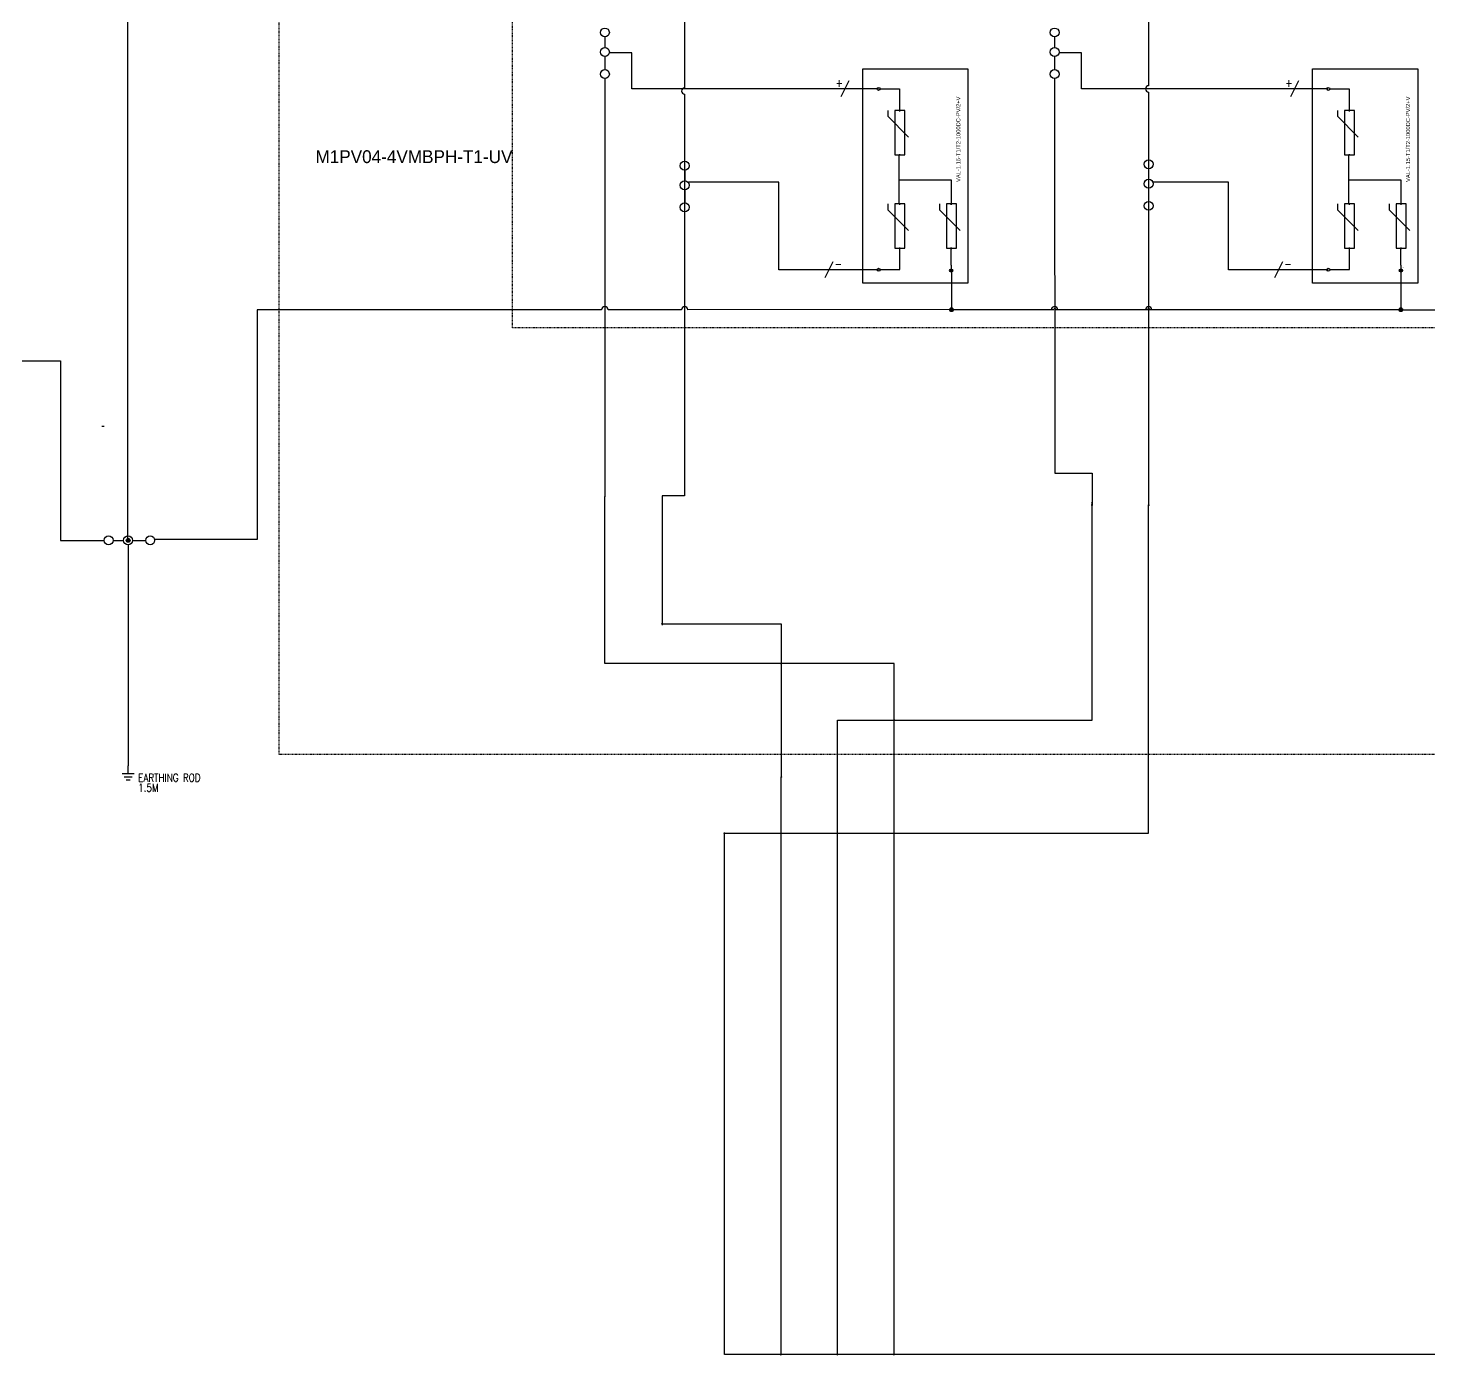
# Model space of a CAD drawing. Header units: inches. Extents: x -2552 to -899, y -1843 to 326.
# Drawn here: x -1662.6 to -1436.4, y -235.9 to -21.5 of the extents above; entities that cross this region are included whole.
import ezdxf
from ezdxf.enums import TextEntityAlignment as Align

# ---------------------------------------------------------------- set-up
doc = ezdxf.new("R2010")
doc.units = ezdxf.units.IN
doc.header["$MEASUREMENT"] = 0
doc.linetypes.add('HIDDEN2', pattern=[0.1875, 0.125, -0.0625])
for name, color, linetype in [('DESC', 1, 'Continuous'), ('GRN_12AWG', 3, 'Continuous'), ('GRY_20AWG', 9, 'Continuous'), ('LOCBOX', 92, 'HIDDEN2'), ('MISC', 2, 'Continuous'), ('RED_10AWG', 1, 'Continuous'), ('RED_12AWG', 1, 'Continuous'), ('SYMS', 7, 'Continuous'), ('TAGS', 51, 'Continuous'), ('WHT_12AWG', 7, 'Continuous')]:
    doc.layers.add(name, color=color, linetype=linetype)
doc.styles.add('WD', font='romans.shx')
doc.styles.add('WD_IEC', font='isocp2.shx', dxfattribs={"width": 0.9, "height": 4})

# ---------------------------------------------------------------- blocks, each defined once
blk = doc.blocks.new('HT0_02')
blk.add_circle((0, 0), 0.0699)
at = {"style": 'WD', "flags": 1}
for tag, p in [('X4TERM01', (-0.07, 0)), ('X2TERM01', (0, 0.07)), ('X1TERM01', (0.07, 0)), ('X8TERM01', (0, -0.07))]:
    blk.add_attdef(tag, p, '', height=0.01, dxfattribs=at)
blk = doc.blocks.new('HGND4')
for p, q in [((0, 0), (10, 0)), ((10, -3.8), (10, 3.8)), ((11.2, -2.5), (11.2, 2.5)), ((12.5, -1.2), (12.5, 1.2))]:
    blk.add_line(p, q)
blk.add_circle((10, 0), 5)
at = {"style": 'WD_IEC'}
for tag, p in [('TAG1', (2.5, 4.6)), ('INST', (2.5, 11.6)), ('LOC', (2.5, 8.1))]:
    blk.add_attdef(tag, text='', height=2.5, dxfattribs=at).set_placement(p, align=Align.RIGHT)
at = {"style": 'WD_IEC', "flags": 1}
blk.add_attdef('X4TERM01', (0, 0), '', height=0.32, dxfattribs=at)
blk = doc.blocks.new('VT0_05')
blk.add_lwpolyline([(0.08, -0.06), (0, 0.08), (-0.08, -0.06)], close=True)
at = {"style": 'WD', "flags": 1}
for tag, p in [('X4TERM01', (-0.05, 0)), ('X2TERM01', (0, 0.08)), ('X1TERM01', (0.05, 0)), ('X8TERM01', (0, -0.06))]:
    blk.add_attdef(tag, p, '', height=0.01, dxfattribs=at)
blk = doc.blocks.new('Lightening Surge Arrestor')
at = {"color": 5}
for p, q in [((0.502, 2.919), (0.502, 2.827)), ((0.502, 2.827), (0.826, 2.503)), ((0.502, 1.459), (0.502, 1.367)), ((0.502, 1.367), (0.826, 1.043)), ((1.308, 1.459), (1.308, 1.367)), ((1.308, 1.367), (1.632, 1.043))]:
    blk.add_line(p, q, dxfattribs=at)
for points in [[(0.112, 3.569), (1.754, 3.569), (1.754, 0.222), (0.112, 0.222)], [(0.768, 2.919), (0.611, 2.919), (0.611, 2.225), (0.768, 2.225)], [(0.768, 1.459), (0.611, 1.459), (0.611, 0.765), (0.768, 0.765)], [(1.574, 1.459), (1.417, 1.459), (1.417, 0.765), (1.574, 0.765)]]:
    blk.add_lwpolyline(points, close=True, dxfattribs=at)
at = {"layer": 'GRY_20AWG'}
blk.add_line((1.492, 0.502), (1.492, 0.468), dxfattribs=at)
at = {"layer": 'RED_12AWG'}
for p, q in [((0.382, 3.255), (0.686, 3.255)), ((0.686, 3.255), (0.686, 2.926)), ((0.69, 2.919), (0.684, 2.919)), ((0.681, 1.459), (0.681, 2.226)), ((0.681, 1.835), (1.492, 1.835)), ((1.492, 1.835), (1.492, 1.466)), ((0.69, 1.459), (0.681, 1.459)), ((0.69, 0.435), (0.69, 0.766)), ((1.492, 0.502), (1.492, 0.757)), ((0.381, 0.435), (0.69, 0.435))]:
    blk.add_line(p, q, dxfattribs=at)
at = {"layer": 'SYMS'}
for name, p, xscale, yscale, zscale in [('HT0_02', (0.358, 3.255), 0.3314421991292846, 0.3314421991292846, 0.3314421991292846), ('VT0_05', (0.686, 2.918), 0.1052161047490845, 0.1052161047490845, 0.1052161047490845), ('VT0_05', (0.686, 1.458), 0.1052161047490845, 0.1052161047490845, 0.1052161047490845), ('HT0_02', (0.69, 1.459), 0.01504368401050088, 0.01504368401050088, 0.01504368401050088), ('VT0_05', (1.492, 1.458), 0.1052161047490845, 0.1052161047490845, 0.1052161047490845), ('HT0_02', (0.358, 0.429), 0.3314421991292846, 0.3314421991292846, 0.3314421991292846)]:
    blk.add_blockref(name, p, dxfattribs=dict(at, xscale=xscale, yscale=yscale, zscale=zscale))
at = {"layer": 'SYMS', "xscale": -0.1052161047490845, "yscale": 0.1052161047490845, "zscale": 0.1052161047490845, "rotation": 180}
for p in [(0.686, 2.226), (0.686, 0.766), (1.492, 0.766)]:
    blk.add_blockref('VT0_05', p, dxfattribs=at)
at = {"layer": 'SYMS'}
ref = blk.add_blockref('HGND4', (1.492, 0.468), dxfattribs=dict(at, xscale=0.005, yscale=0.005, zscale=0.005, rotation=270))
ref.add_attrib('TAG1', 'PE', dxfattribs={"layer": 'TAGS', "height": 0.0125, "rotation": 270, "style": 'WD_IEC'}).set_placement((1.515, 0.455), align=Align.RIGHT)
at = {"color": 5, "insert": (1.57, 1.801), "char_height": 0.065, "attachment_point": 1, "rotation": 90}
blk.add_mtext_dynamic_manual_height_columns('VAL-1.15-T1/T2-1000DC-PV/2+V', width=1.87491, gutter_width=0.325, heights=[0], dxfattribs=at)
for tag, p in [('+', (0.447, 3.312)), ('-', (0.457, 0.49))]:
    blk.add_attdef(tag, p, '', height=0.065)
at = {"color": 5}
blk.add_attdef('VAL-1.15-T1/T2-1000DC-PV/2+V', (1.651, 1.798), '', height=0.065, rotation=90, dxfattribs=at)
blk = doc.blocks.new('VT0_02')
blk.add_circle((0, 0), 0.0699)
at = {"style": 'WD', "flags": 1}
for tag, p in [('X4TERM01', (-0.07, 0)), ('X2TERM01', (0, 0.07)), ('X1TERM01', (0.07, 0)), ('X8TERM01', (0, -0.07))]:
    blk.add_attdef(tag, p, '', height=0.01, dxfattribs=at)
blk = doc.blocks.new('HW01')
for p, q in [((0.062, 0.125), (-0.062, -0.125)), ((0.031, 0), (-0.031, 0))]:
    blk.add_line(p, q)
at = {"style": 'WD', "width": 0.7, "flags": 1}
for tag, p in [('INST', (0, 0.357)), ('LOC', (0, 0.188)), ('XREF', (0, -0.3)), ('DESC1', (0, -0.456)), ('DESC2', (0, -0.613))]:
    blk.add_attdef(tag, text='', height=0.125, dxfattribs=at).set_placement(p, align=Align.CENTER)
at = {"style": 'WD', "width": 0.8}
blk.add_attdef('TAG1', text='', height=0.125, dxfattribs=at).set_placement((-0.031, 0.031), align=Align.RIGHT)
at = {"style": 'WD', "flags": 1}
for tag, p in [('X4TERM01', (-0.031, 0)), ('X1TERM01', (0.031, 0))]:
    blk.add_attdef(tag, p, '', height=0.0125, dxfattribs=at)
at = {"linetype": 'Continuous', "style": 'WD', "flags": 9}
blk.add_attdef('ASSYCODE', text='', height=0.01, dxfattribs=at).set_placement((0.029, 0.042), align=Align.CENTER)
at = {"style": 'WD'}
for tag, p in [('X2LINK', (0, 0.125)), ('X8LINK', (0, -0.125))]:
    blk.add_attdef(tag, p, '', height=0.01, dxfattribs=at)
at = {"style": 'WD', "flags": 9}
blk.add_attdef('FAMILY', text='', height=0.01, dxfattribs=at).set_placement((0.023, 0.118), align=Align.CENTER)
at = {"style": 'WD', "width": 0.8}
blk.add_attdef('RATING1', (0.094, 0.031), '', height=0.125, dxfattribs=at)
at = {"style": 'WD', "width": 0.8, "flags": 1}
blk.add_attdef('MFG', text='', height=0.0938, dxfattribs=at).set_placement((-0.125, -0.031), align=Align.TOP_RIGHT)
blk.add_attdef('CAT', text='', height=0.0938, dxfattribs=at).set_placement((0.031, -0.031), align=Align.TOP_LEFT)
blk = doc.blocks.new('VGND2')
for p, q in [((0, -0.125), (0, 0)), ((0.09375, -0.125), (-0.09375, -0.125)), ((-0.0625, -0.171875), (0.0625, -0.171875)), ((-0.03125, -0.21875), (0.03125, -0.21875))]:
    blk.add_line(p, q)
at = {"style": 'WD', "flags": 1}
for tag in ['ASSYCODE', 'X2TERM01', 'CAT', 'FAMILY', 'MFG']:
    blk.add_attdef(tag, (0, 0), '', height=0.01, dxfattribs=at)
at = {"style": 'WD', "width": 0.8}
for tag, p in [('INST', (0.15625, 0.125)), ('LOC', (0.15625, -0.03125)), ('TAG1', (0.15625, -0.1875)), ('DESC1', (0.15625, -0.34375)), ('DESC2', (0.15625, -0.5))]:
    blk.add_attdef(tag, text='', height=0.125, dxfattribs=at).set_placement(p, align=Align.MIDDLE_LEFT)
blk = doc.blocks.new('WDDOT')
for radius in [0.03, 0.0187, 0.00929]:
    blk.add_circle((0, 0), radius)

msp = doc.modelspace()

# ---------------------------------------------------------------- linework, layer by layer
at = {"layer": 'GRN_12AWG', "lineweight": 30}
for p, q in [((-1646.52729, -104.27802), (-1646.52729, -10.77312)), ((-1513.52336, -60.82252), (-1513.52336, -67.0085)), ((-1440.96882, -60.69326), (-1440.96882, -67.1389)), ((-1570.01672, -67.02046), (-1625.65249, -67.02046)), ((-1625.65249, -67.02046), (-1625.65249, -104.13166)), ((-1557.13359, -67.02046), (-1568.98267, -67.02046)), ((-1513.52336, -67.0085), (-1556.09954, -67.02046)), ((-1513.52336, -67.0085), (-1497.01442, -67.0085)), ((-1496.6964, -67.0085), (-1481.84812, -67.0085)), ((-1481.5301, -67.0085), (-1440.88989, -67.0085)), ((-1440.96882, -67.02046), (-1429.58785, -67.02046)), ((-1752.06203, -75.26422), (-1657.40104, -75.26422)), ((-1657.40104, -75.26422), (-1657.40104, -104.27802)), ((-1657.40104, -104.27802), (-1650.36169, -104.27802)), ((-1648.91656, -104.27802), (-1647.20403, -104.27802)), ((-1646.48146, -104.27802), (-1646.52729, -104.27802)), ((-1646.47049, -105.00058), (-1646.47049, -140.6726)), ((-1645.7589, -104.27802), (-1645.7589, -104.27802)), ((-1645.7589, -104.27802), (-1643.64181, -104.27802)), ((-1625.65249, -104.13166), (-1642.19668, -104.13166))]:
    msp.add_line(p, q, dxfattribs=at)
for centre, radius in [((-1569.4997, -67.02046), 0.51702), ((-1556.61656, -67.02046), 0.51702), ((-1496.85541, -67.0085), 0.15901), ((-1481.68911, -67.0085), 0.15901)]:
    msp.add_arc(centre, radius, 0, 180, dxfattribs=at)
at = {"layer": 'GRY_20AWG', "lineweight": 30}
msp.add_line((-1650.72135, -85.85659), (-1650.36169, -85.85659), dxfattribs=at)
for centre, start, end in [((-1556.61656, -31.69835), 90, 270), ((-1569.4997, -67.02046), 0, 180), ((-1496.88026, -67.02046), 0, 180), ((-1481.68911, -67.02046), 0, 180)]:
    msp.add_arc(centre, 0.51702, start, end, dxfattribs=at)
at = {"layer": 'LOCBOX', "color": 5, "lineweight": 30}
msp.add_lwpolyline([(-1622.11072, 124.35461), (-1339.07277, 124.35461), (-1339.07277, -138.8906), (-1622.11072, -138.8906)], close=True, dxfattribs=at)
at = {"layer": 'LOCBOX', "color": 1, "lineweight": 30}
msp.add_lwpolyline([(-1584.41508, -17.95565), (-1356.838, -17.95565), (-1356.838, -69.95847), (-1584.41508, -69.95847)], close=True, dxfattribs=at)
at = {"layer": 'RED_10AWG', "lineweight": 30}
for p, q in [((-1481.68911, 101.8797), (-1481.68911, -29.6854)), ((-1556.61656, 101.53683), (-1556.61656, -30.02828)), ((-1569.4997, -22.96552), (-1569.4997, -24.67805)), ((-1496.88026, -22.96552), (-1496.88026, -24.67805)), ((-1569.4997, -26.12318), (-1569.4997, -28.24028)), ((-1565.14416, -25.53879), (-1568.77713, -25.53879)), ((-1565.14416, -31.35548), (-1565.14416, -25.53879)), ((-1496.88026, -26.12318), (-1496.88026, -28.24028)), ((-1492.52472, -25.53879), (-1496.15769, -25.53879)), ((-1492.52472, -31.35548), (-1492.52472, -25.53879)), ((-1569.4997, -29.6854), (-1569.50513, -97.22178)), ((-1531.07412, -31.35548), (-1565.14416, -31.35548)), ((-1556.61656, -30.02828), (-1556.61656, -31.18133)), ((-1525.29839, -31.35548), (-1530.42784, -31.35548)), ((-1496.88026, -29.6854), (-1496.83792, -93.28272)), ((-1458.45468, -31.35548), (-1492.52472, -31.35548)), ((-1481.68911, -29.6854), (-1481.68911, -30.83846)), ((-1452.67895, -31.35548), (-1457.8084, -31.35548)), ((-1556.61656, -32.21538), (-1556.61656, -93.72575)), ((-1481.68911, -31.8725), (-1481.68911, -98.71552)), ((-1556.60671, -44.48771), (-1556.60671, -46.20025)), ((-1481.68911, -44.24635), (-1481.68911, -45.95888)), ((-1541.39289, -46.42805), (-1556.01544, -46.42805)), ((-1541.39289, -60.57535), (-1541.39289, -46.42805)), ((-1481.68911, -47.40401), (-1481.68911, -49.5211)), ((-1468.77345, -46.42805), (-1480.96654, -46.42805)), ((-1468.77345, -60.57535), (-1468.77345, -46.42805)), ((-1556.60671, -47.64538), (-1556.60671, -49.76247)), ((-1533.66878, -60.57535), (-1541.39289, -60.57535)), ((-1525.29839, -60.57535), (-1533.0225, -60.57535)), ((-1461.04934, -60.57535), (-1468.77345, -60.57535)), ((-1452.67895, -60.57535), (-1460.40306, -60.57535)), ((-1556.61656, -93.72575), (-1556.61656, -97.10519)), ((-1496.83792, -93.28272), (-1496.83792, -93.4192)), ((-1496.83792, -93.4192), (-1490.82826, -93.4192)), ((-1490.82826, -93.4192), (-1490.82826, -98.5891)), ((-1569.50513, -124.1838), (-1569.50513, -97.18914)), ((-1556.61656, -97.10519), (-1560.25415, -97.10519)), ((-1560.25415, -97.10519), (-1560.25415, -117.97219)), ((-1490.8318, -133.3188), (-1490.8318, -98.19832)), ((-1481.69371, -151.5888), (-1481.69371, -98.60171)), ((-1560.25415, -117.75125), (-1541.0039, -117.75125)), ((-1541.0039, -117.75125), (-1541.0039, -124.0838)), ((-1522.78118, -124.1838), (-1569.50513, -124.1838)), ((-1541.0039, -124.2838), (-1541.0039, -142.51126)), ((-1522.78118, -152.76995), (-1522.78118, -124.1838)), ((-1531.91618, -152.76995), (-1531.91618, -133.3188)), ((-1531.91618, -133.3188), (-1522.88118, -133.3188)), ((-1522.68118, -133.3188), (-1490.8318, -133.3188)), ((-1541.05118, -152.76995), (-1541.05118, -142.4538)), ((-1550.18618, -152.76995), (-1550.18618, -151.5888)), ((-1550.18618, -151.5888), (-1481.69371, -151.5888)), ((-1550.18618, -235.76104), (-1550.18618, -152.76995)), ((-1541.05118, -235.66104), (-1541.05118, -152.76995)), ((-1531.91618, -235.66104), (-1531.91618, -152.76995)), ((-1522.78118, -235.66104), (-1522.78118, -152.76995)), ((-1504.72355, -235.76104), (-1550.18618, -235.76104)), ((-1358.78478, -235.76104), (-1504.72355, -235.76104))]:
    msp.add_line(p, q, dxfattribs=at)
for centre, radius, start, end in [((-1481.68911, -31.35548), 0.51702, 90, 270), ((-1541.0039, -124.1838), 0.1, 90, 270), ((-1522.78118, -133.3188), 0.1, 0, 180)]:
    msp.add_arc(centre, radius, start, end, dxfattribs=at)
at = {"layer": 'WHT_12AWG', "lineweight": 30}
msp.add_line((-1490.82826, -98.5891), (-1490.97937, -98.5891), dxfattribs=at)
for centre in [(-1541.05118, -235.76104), (-1531.91618, -235.76104), (-1522.78118, -235.76104)]:
    msp.add_arc(centre, 0.1, 90, 270, dxfattribs=at)

# ---------------------------------------------------------------- block references
at = {"lineweight": 30, "xscale": 10.34049320514139, "yscale": 10.34049320514139, "zscale": 10.34049320514139}
for p in [(-1529.00414, -65.0109), (-1456.3847, -65.0109)]:
    msp.add_blockref('Lightening Surge Arrestor', p, dxfattribs=at)
at = {"layer": 'RED_10AWG', "lineweight": 30}
ref = msp.add_blockref('HW01', (-1533.34564, -60.57535), dxfattribs=dict(at, xscale=10.34049320514139, yscale=10.34049320514139, zscale=10.34049320514139))
ref.add_attrib('RATING1', '-', (-1532.37622, -60.25221), dxfattribs={"layer": 'MISC', "height": 1.29256, "style": 'WD', "width": 0.8})
at = {"layer": 'SYMS', "lineweight": 30}
for name, p, xscale, yscale, zscale in [('VT0_02', (-1569.4997, -22.24295), 10.34049320514139, 10.34049320514139, 10.34049320514139), ('VT0_02', (-1496.88026, -22.24295), 10.34049320514139, 10.34049320514139, 10.34049320514139), ('VT0_02', (-1569.4997, -25.40062), 10.34049320514139, 10.34049320514139, 10.34049320514139), ('VT0_02', (-1496.88026, -25.40062), 10.34049320514139, 10.34049320514139, 10.34049320514139), ('VT0_02', (-1569.4997, -28.96284), 10.34049320514139, 10.34049320514139, 10.34049320514139), ('VT0_02', (-1496.88026, -28.96284), 10.34049320514139, 10.34049320514139, 10.34049320514139), ('VT0_02', (-1481.68911, -43.52378), 10.34049320514139, 10.34049320514139, 10.34049320514139), ('VT0_02', (-1556.60671, -43.76515), 10.34049320514139, 10.34049320514139, 10.34049320514139), ('VT0_02', (-1556.60671, -46.92281), 10.34049320514139, 10.34049320514139, 10.34049320514139), ('VT0_02', (-1481.68911, -46.68144), 10.34049320514139, 10.34049320514139, 10.34049320514139), ('VT0_02', (-1556.60671, -50.48503), 10.34049320514139, 10.34049320514139, 10.34049320514139), ('VT0_02', (-1481.68911, -50.24367), 10.34049320514139, 10.34049320514139, 10.34049320514139), ('WDDOT', (-1513.52336, -67.02046), 10.34049320514139, 10.34049320514139, 10.34049320514139), ('WDDOT', (-1440.96882, -67.02046), 10.34049320514139, 10.34049320514139, 10.34049320514139), ('WDDOT', (-1490.8318, -98.19832), 2, 2, 2), ('WDDOT', (-1490.82826, -98.5891), 2, 2, 2), ('WDDOT', (-1481.69371, -98.60171), 2, 2, 2), ('WDDOT', (-1646.48146, -104.27802), 10.34049320514139, 10.34049320514139, 10.34049320514139), ('WDDOT', (-1560.25415, -117.75125), 2, 2, 2), ('WDDOT', (-1541.0039, -142.51126), 2, 2, 2), ('WDDOT', (-1550.18618, -151.5888), 2, 2, 2)]:
    msp.add_blockref(name, p, dxfattribs=dict(at, xscale=xscale, yscale=yscale, zscale=zscale))
ref = msp.add_blockref('HW01', (-1530.75098, -31.35548), dxfattribs=dict(at, xscale=10.34049320514139, yscale=10.34049320514139, zscale=10.34049320514139))
ref.add_attrib('TAG1', '+', dxfattribs={"layer": 'TAGS', "height": 1.29256, "style": 'WD', "width": 0.8}).set_placement((-1531.07412, -31.03234), align=Align.RIGHT)
ref = msp.add_blockref('HW01', (-1458.13154, -31.35548), dxfattribs=dict(at, xscale=10.34049320514139, yscale=10.34049320514139, zscale=10.34049320514139))
ref.add_attrib('TAG1', '+', dxfattribs={"layer": 'TAGS', "height": 1.29256, "style": 'WD', "width": 0.8}).set_placement((-1458.45468, -31.03234), align=Align.RIGHT)
ref = msp.add_blockref('HW01', (-1460.7262, -60.57535), dxfattribs=dict(at, xscale=10.34049320514139, yscale=10.34049320514139, zscale=10.34049320514139))
ref.add_attrib('RATING1', '-', (-1459.75678, -60.25221), dxfattribs={"layer": 'MISC', "height": 1.29256, "style": 'WD', "width": 0.8})
at = {"layer": 'SYMS', "lineweight": 30, "xscale": 10.34049320514139, "yscale": 10.34049320514139, "zscale": 10.34049320514139, "rotation": 90}
for p in [(-1649.63913, -104.27802), (-1646.48146, -104.27802), (-1642.91924, -104.27802)]:
    msp.add_blockref('VT0_02', p, dxfattribs=at)
at = {"layer": 'SYMS', "lineweight": 30}
ref = msp.add_blockref('VGND2', (-1646.47049, -140.6726), dxfattribs=dict(at, xscale=10.34049320514139, yscale=10.34049320514139, zscale=10.34049320514139))
ref.add_attrib('TAG1', 'EARTHING ROD ', dxfattribs={"layer": 'TAGS', "height": 1.2925617, "style": 'WD', "width": 0.8}).set_placement((-1644.85479, -142.61145), align=Align.MIDDLE_LEFT)
ref.add_attrib('DESC1', '1.5M', dxfattribs={"layer": 'DESC', "height": 1.292562, "style": 'WD', "width": 0.8}).set_placement((-1644.85479, -144.22715), align=Align.MIDDLE_LEFT)

# ---------------------------------------------------------------- texts
at = {"layer": 'LOCBOX', "color": 1, "lineweight": 30}
msp.add_text('M1PV04-4VMBPH-T1-UV', height=2.0680986, dxfattribs=at).set_placement((-1584.41508, -43.95706), align=Align.BOTTOM_RIGHT)

doc.saveas('drawing.dxf')
